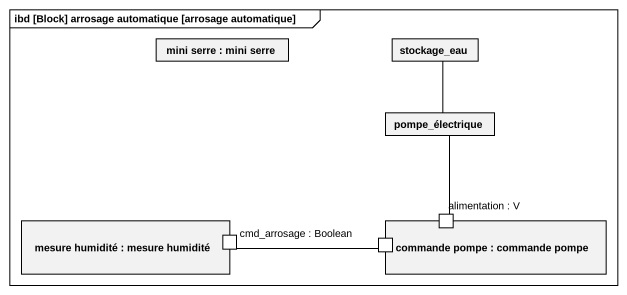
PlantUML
@startuml
mainframe ibd [Block] arrosage automatique [arrosage automatique]
rectangle "mini serre : mini serre" as mini_serre
rectangle stockage_eau
rectangle pompe_électrique
rectangle "mesure humidité : mesure humidité" as mesure_humidité {
  port "cmd_arrosage : Boolean" as cmd_arrosage_Boolean
}
rectangle "commande pompe : commande pompe" as commande_pompe {
  port "alimentation : V" as alimentation_V
  port " " as port1
}
pompe_électrique -up- stockage_eau
alimentation_V -up- pompe_électrique
cmd_arrosage_Boolean -right- port1
@enduml
